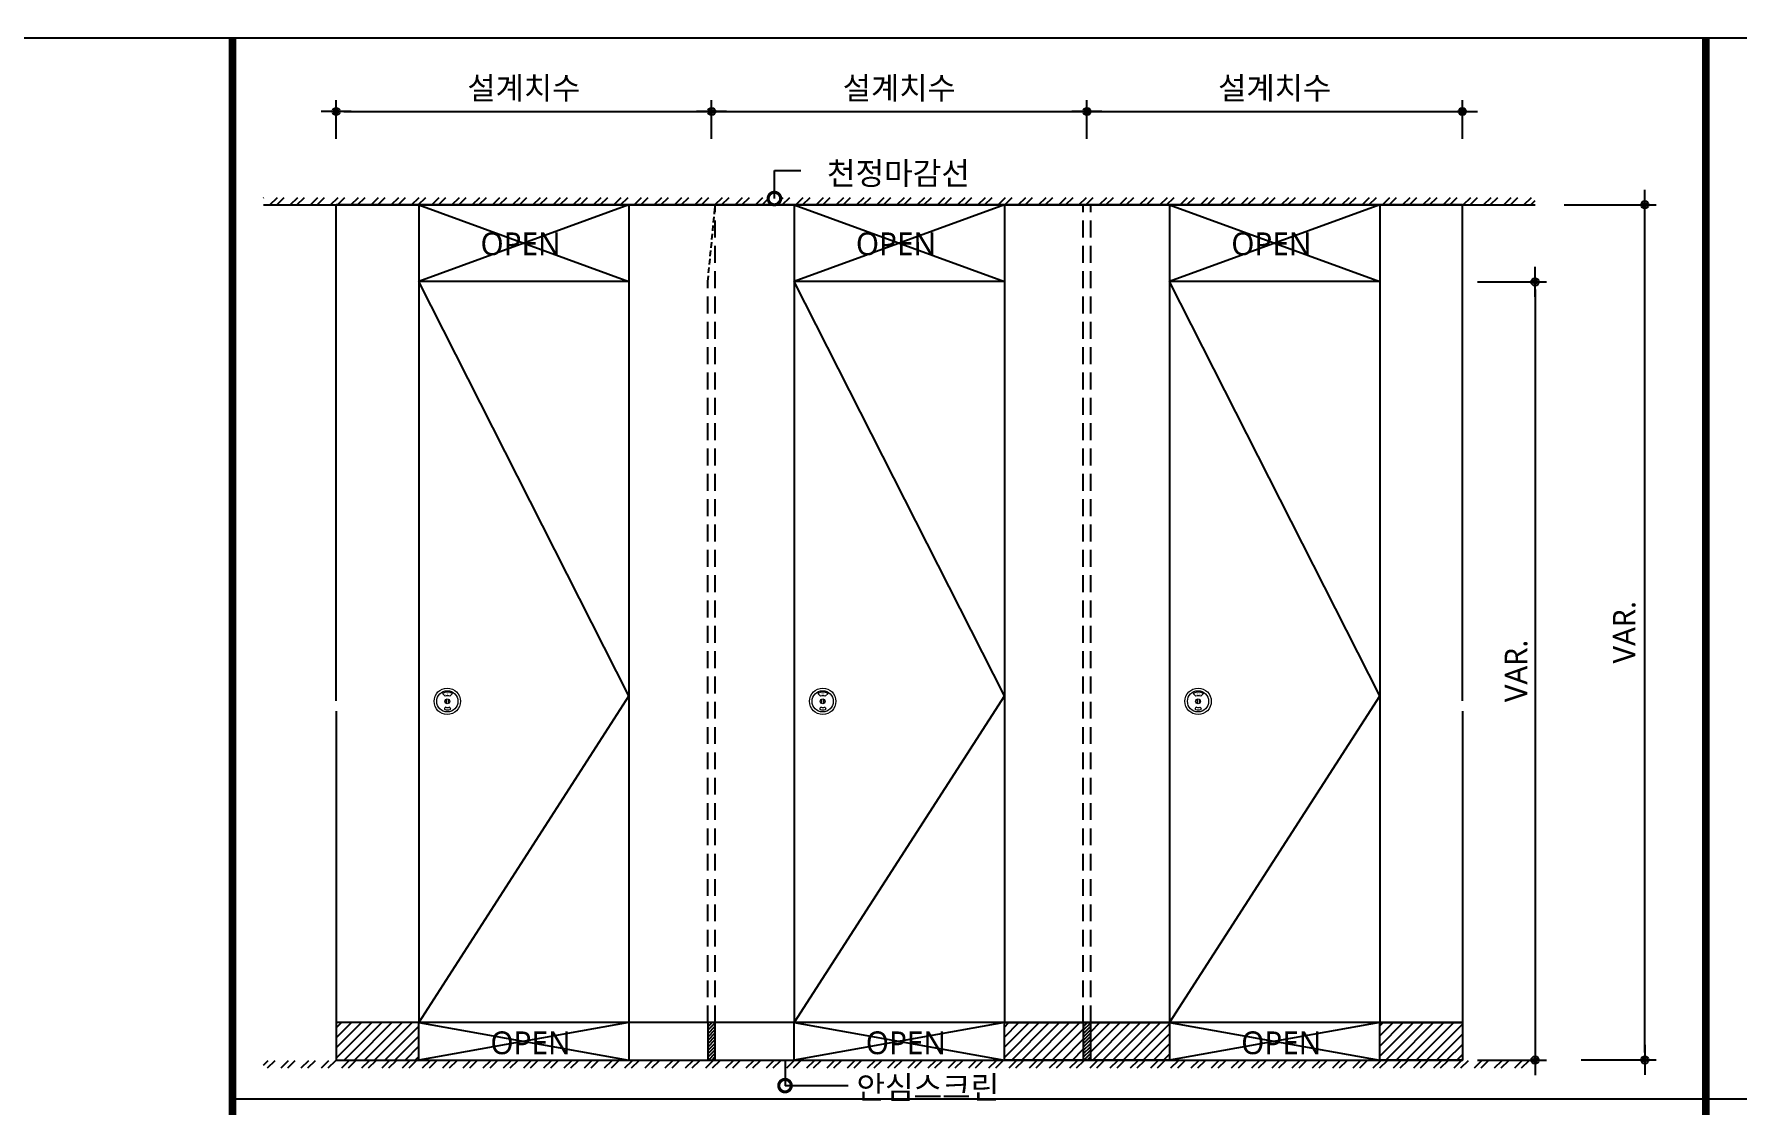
# Model space of a CAD drawing. Extents: x -255 to 8105, y -176 to 5714.
# Drawn here: x 2221 to 4489, y 4116 to 5543 of the extents above; entities that cross this region are included whole.
import ezdxf
from ezdxf.enums import TextEntityAlignment as Align

# ---------------------------------------------------------------- set-up
doc = ezdxf.new("R2010")
doc.units = 0
doc.header["$LTSCALE"] = 30
doc.linetypes.add('HIDDEN', pattern=[0.375, 0.25, -0.125])
doc.layers.get('0').update_dxf_attribs({"linetype": 'CONTINUOUS'})
doc.layers.get('DEFPOINTS').update_dxf_attribs({"linetype": 'CONTINUOUS'})
for name, color, linetype in [('DIM', 7, 'CONTINUOUS'), ('HAT', 8, 'CONTINUOUS'), ('HID', 9, 'HIDDEN'), ('문자', 3, 'CONTINUOUS'), ('부자재', 4, 'CONTINUOUS'), ('잠금쇠(회전형)', 4, 'CONTINUOUS'), ('치수', 1, 'CONTINUOUS'), ('판넬', 2, 'CONTINUOUS'), ('해치', 8, 'CONTINUOUS')]:
    doc.layers.add(name, color=color, linetype=linetype)
doc.styles.add('HDW', font='gulim.ttc')
doc.styles.add('돋움', font='malgun.ttf')
doc.dimstyles.new('10', dxfattribs={"dimscale": 10, "dimtxt": 3, "dimasz": 1, "dimexe": 1.5, "dimexo": 2, "dimgap": 1, "dimtad": 1, "dimdec": 0, "dimlunit": 6, "dimtxsty": '돋움', "dimblk": 'DIMDOT', "dimcen": -1, "dimdle": 1.5, "dimclrt": 3, "dimazin": 3, "dimtfac": 1, "dimtdec": 0, "dimtix": 1, "dimtmove": 2, "dimatfit": 3, "dimldrblk": 'DIMDOT', "dimarcsym": 0})

# ---------------------------------------------------------------- blocks, each defined once
blk = doc.blocks.new('DIMDOT')
at = {"linetype": 'Continuous'}
blk.add_line((-2, 0), (2, 0), dxfattribs=at)
for radius in [0.5, 0.25]:
    blk.add_circle((0, 0), radius, dxfattribs=at)
blk = doc.blocks.new('*D555')
at = {"layer": 'DEFPOINTS', "color": 0}
for p in [(60757.5, 5678.9), (60257.5, 5622.6), (60757.5, 5622.6)]:
    blk.add_point(p, dxfattribs=at)
at = {"layer": 'DIM', "color": 0, "lineweight": -2, "ltscale": 10}
for p, q in [((60257.5, 5642.6), (60257.5, 5693.9)), ((60757.5, 5642.6), (60757.5, 5693.9)), ((60267.5, 5678.9), (60747.5, 5678.9))]:
    blk.add_line(p, q, dxfattribs=at)
at = {"layer": 'DIM', "color": 0, "lineweight": -2, "xscale": 10, "yscale": 10, "zscale": 10, "rotation": 180}
blk.add_blockref('DIMDOT', (60257.5, 5678.9), dxfattribs=at)
at = {"layer": 'DIM', "color": 0, "lineweight": -2, "xscale": 10, "yscale": 10, "zscale": 10}
blk.add_blockref('DIMDOT', (60757.5, 5678.9), dxfattribs=at)
at = {"layer": 'DIM', "color": 3, "insert": (60507.5, 5708.6), "char_height": 30, "attachment_point": 5, "style": '돋움'}
blk.add_mtext('설계치수', dxfattribs=at)
blk = doc.blocks.new('*D556')
at = {"layer": 'DEFPOINTS', "color": 0}
for p in [(61257.5, 5678.9), (60757.5, 5622.6), (61257.5, 5622.6)]:
    blk.add_point(p, dxfattribs=at)
at = {"layer": 'DIM', "color": 0, "lineweight": -2, "ltscale": 10}
for p, q in [((60757.5, 5642.6), (60757.5, 5693.9)), ((61257.5, 5642.6), (61257.5, 5693.9)), ((60767.5, 5678.9), (61247.5, 5678.9))]:
    blk.add_line(p, q, dxfattribs=at)
at = {"layer": 'DIM', "color": 0, "lineweight": -2, "xscale": 10, "yscale": 10, "zscale": 10, "rotation": 180}
blk.add_blockref('DIMDOT', (60757.5, 5678.9), dxfattribs=at)
at = {"layer": 'DIM', "color": 0, "lineweight": -2, "xscale": 10, "yscale": 10, "zscale": 10}
blk.add_blockref('DIMDOT', (61257.5, 5678.9), dxfattribs=at)
at = {"layer": 'DIM', "color": 3, "insert": (61007.5, 5708.6), "char_height": 30, "attachment_point": 5, "style": '돋움'}
blk.add_mtext('설계치수', dxfattribs=at)
blk = doc.blocks.new('*D557')
at = {"layer": 'DEFPOINTS', "color": 0}
for p in [(61757.5, 5678.9), (61257.5, 5622.6), (61757.5, 5622.6)]:
    blk.add_point(p, dxfattribs=at)
at = {"layer": 'DIM', "color": 0, "lineweight": -2, "ltscale": 10}
for p, q in [((61257.5, 5642.6), (61257.5, 5693.9)), ((61757.5, 5642.6), (61757.5, 5693.9)), ((61267.5, 5678.9), (61747.5, 5678.9))]:
    blk.add_line(p, q, dxfattribs=at)
at = {"layer": 'DIM', "color": 0, "lineweight": -2, "xscale": 10, "yscale": 10, "zscale": 10, "rotation": 180}
blk.add_blockref('DIMDOT', (61257.5, 5678.9), dxfattribs=at)
at = {"layer": 'DIM', "color": 0, "lineweight": -2, "xscale": 10, "yscale": 10, "zscale": 10}
blk.add_blockref('DIMDOT', (61757.5, 5678.9), dxfattribs=at)
at = {"layer": 'DIM', "color": 3, "insert": (61507.5, 5708.6), "char_height": 30, "attachment_point": 5, "style": '돋움'}
blk.add_mtext('설계치수', dxfattribs=at)
blk = doc.blocks.new('*D558')
at = {"layer": 'DEFPOINTS', "color": 0}
for p in [(61757.5, 5451.8), (61757.5, 4414.7), (61854.4, 4414.7)]:
    blk.add_point(p, dxfattribs=at)
at = {"layer": 'DIM', "color": 0, "lineweight": -2, "ltscale": 10}
for p, q in [((61777.5, 5451.8), (61869.4, 5451.8)), ((61854.4, 5441.8), (61854.4, 4424.7)), ((61777.5, 4414.7), (61869.4, 4414.7))]:
    blk.add_line(p, q, dxfattribs=at)
at = {"layer": 'DIM', "color": 0, "lineweight": -2, "xscale": 10, "yscale": 10, "zscale": 10}
for p, rotation in [((61854.4, 5451.8), 90), ((61854.4, 4414.7), 270)]:
    blk.add_blockref('DIMDOT', p, dxfattribs=dict(at, rotation=rotation))
at = {"layer": 'DIM', "color": 3, "insert": (61829.2, 4933.3), "char_height": 30, "attachment_point": 5, "rotation": 90, "style": '돋움'}
blk.add_mtext('VAR.', dxfattribs=at)
blk = doc.blocks.new('_DOTSMALL')
at = {"color": 0, "linetype": 'ByBlock', "const_width": 0.5}
blk.add_lwpolyline([(-0.0625, 0, 1), (0.0625, 0, 1)], format="xyb", close=True, dxfattribs=at)
blk = doc.blocks.new('A$C63EC304E')
at = {"layer": '치수', "color": 1, "xscale": 2.5, "yscale": 2.5, "zscale": 2.5, "rotation": 234.3098741996962}
blk.add_blockref('_DOTSMALL', (0.31, 0.31), dxfattribs=at)
blk = doc.blocks.new('A$C2BC9653E')
at = {"layer": '치수', "xscale": 0.3333333333333333, "yscale": 0.3333333333333333, "zscale": 0.3333333333333333}
blk.add_blockref('A$C63EC304E', (0, 0), dxfattribs=at)
blk = doc.blocks.new('A$C7FC71301')
at = {"layer": '치수', "rotation": 180}
blk.add_blockref('A$C2BC9653E', (0.208, 0.208), dxfattribs=at)
blk = doc.blocks.new('A$C4A20372B')
at = {"layer": '치수'}
blk.add_blockref('A$C7FC71301', (0, 0), dxfattribs=at)
blk = doc.blocks.new('A$C566469F5')
at = {"layer": '치수'}
blk.add_blockref('A$C4A20372B', (0, 0), dxfattribs=at)
blk = doc.blocks.new('A$C7E317CD4')
at = {"layer": '해치', "xscale": 2, "yscale": 2, "zscale": 2}
blk.add_blockref('A$C566469F5', (0, 0), dxfattribs=at)
blk = doc.blocks.new('A$C601D7F27')
at = {"layer": '치수'}
blk.add_blockref('A$C7E317CD4', (0, 0), dxfattribs=at)
blk = doc.blocks.new('A$C38802C08')
at = {"layer": '치수'}
blk.add_blockref('A$C601D7F27', (0, 0), dxfattribs=at)
blk = doc.blocks.new('*D581')
at = {"layer": 'DEFPOINTS', "color": 0}
for p in [(61873.2, 5554.7), (62000.6, 5554.7), (61895.7, 4414.9)]:
    blk.add_point(p, dxfattribs=at)
at = {"layer": 'DIM', "color": 0, "lineweight": -2, "ltscale": 10}
for p, q in [((61893.2, 5554.7), (62015.6, 5554.7)), ((62000.6, 4424.9), (62000.6, 5544.7)), ((61915.7, 4414.9), (62015.6, 4414.9))]:
    blk.add_line(p, q, dxfattribs=at)
at = {"layer": 'DIM', "color": 0, "lineweight": -2, "xscale": 10, "yscale": 10, "zscale": 10}
for p, rotation in [((62000.6, 5554.7), 90), ((62000.6, 4414.9), 270)]:
    blk.add_blockref('DIMDOT', p, dxfattribs=dict(at, rotation=rotation))
at = {"layer": 'DIM', "color": 3, "insert": (61973.3, 4984.8), "char_height": 30, "attachment_point": 5, "rotation": 90, "style": '돋움'}
blk.add_mtext('VAR.', dxfattribs=at)
blk = doc.blocks.new('UNI-12', base_point=(57634, 239))
h = blk.add_hatch()
h.set_pattern_fill('ANSI31', color=3, scale=3, angle=180)
h.set_pattern_definition([(225, (57575.794, 62.999), (6.735192, -6.735192), [])])
h.paths.add_polyline_path([(60752.5, 4464.7), (60647.5, 4464.7), (60647.5, 4414.7), (60752.5, 4414.7)])
h.paths.add_polyline_path([(61252.5, 4464.7), (61147.5, 4464.7), (61147.5, 4414.7), (61252.5, 4414.7)])
h.paths.add_polyline_path([(61367.5, 4464.7), (61262.5, 4464.7), (61262.5, 4414.7), (61367.5, 4414.7)])
h.paths.add_polyline_path([(61647.5, 4464.7), (61757.5, 4464.7), (61757.5, 4414.7), (61647.5, 4414.7)])
h.paths.add_polyline_path([(60367.5, 4464.7), (60257.5, 4464.7), (60257.5, 4414.7), (60367.5, 4414.7)])
h.paths.add_polyline_path([(60752.5, 4464.7), (60647.5, 4464.7), (60647.5, 4414.7), (60752.5, 4414.7)])
h = blk.add_hatch()
h.set_pattern_fill('ANSI31', color=2, style=0)
h.set_pattern_definition([(45, (57575.7936, 62.9986), (-2.245064, 2.245064), [])])
h.paths.add_polyline_path([(60762.5, 4464.7), (60752.5, 4464.7), (60752.5, 4414.7), (60762.5, 4414.7)])
h = blk.add_hatch()
h.set_pattern_fill('ANSI31', color=2, style=0)
h.set_pattern_definition([(45, (58075.7936, 62.9986), (-2.245064, 2.245064), [])])
h.paths.add_polyline_path([(61262.5, 4464.7), (61252.5, 4464.7), (61252.5, 4414.7), (61262.5, 4414.7)])
at = {"layer": 'HAT'}
h = blk.add_hatch(dxfattribs=at)
h.set_pattern_fill('ANSI32', color=256, scale=2, style=0)
h.set_pattern_definition([(45, (48921.424, -78.478), (-13.470384, 13.470384), []), (45, (48930.404, -78.478), (-13.470384, 13.470384), [])])
h.paths.add_polyline_path([(60160.8, 5564.5), (61854.4, 5564.5), (61854.4, 5554.5), (60160.8, 5554.5)])
h = blk.add_hatch(dxfattribs=at)
h.set_pattern_fill('ANSI32', color=256, scale=2, style=0)
h.set_pattern_definition([(45, (48921.424, 103.502), (-13.470384, 13.470384), []), (45, (48930.404, 103.502), (-13.470384, 13.470384), [])])
h.paths.add_polyline_path([(60160.8, 4404.2), (61854.4, 4404.2), (61854.4, 4414.2), (60160.8, 4414.2)])
at = {"color": 2}
for p, q in [((60160.8, 5554.5), (61854.4, 5554.5)), ((60647.5, 4464.7), (60647.5, 4414.7)), ((60752.5, 4464.7), (60752.5, 4414.7)), ((61252.5, 4464.7), (61252.5, 4414.7)), ((61367.5, 4464.7), (61367.5, 4414.7))]:
    blk.add_line(p, q, dxfattribs=at)
for p, q in [((60257.5, 4893.4), (60257.5, 5554.5)), ((61757.5, 4893.4), (61757.5, 5554.5)), ((60257.5, 4879.6), (60257.5, 4414.7)), ((61757.5, 4879.6), (61757.5, 4414.7)), ((60257.5, 4414.7), (61757.5, 4414.7))]:
    blk.add_line(p, q)
at = {"color": 8}
blk.add_line((60119.3, 4362.9), (63467.1, 4362.9), dxfattribs=at)
at = {"color": 2}
for points in [[(57634.4, 5777.2), (64886.8, 5777.2), (64886.8, 238.8), (57634.4, 238.8)], [(57634.4, 5777.2), (64886.8, 5777.2), (64886.8, 238.8), (57634.4, 238.8)], [(57634.4, 5777.2), (65616.4, 5777.2), (65616.4, 238.8), (57634.4, 238.8)], [(60367.5, 4464.7), (60257.5, 4464.7), (60257.5, 4414.7), (60367.5, 4414.7)], [(60867.5, 4464.7), (60647.5, 4464.7), (60647.5, 4414.7), (60867.5, 4414.7)], [(60762.5, 4464.7), (60752.5, 4464.7), (60752.5, 4414.7), (60762.5, 4414.7)], [(61147.5, 4464.7), (61367.5, 4464.7), (61367.5, 4414.7), (61147.5, 4414.7)], [(61262.5, 4464.7), (61252.5, 4464.7), (61252.5, 4414.7), (61262.5, 4414.7)], [(61647.5, 4464.7), (61757.5, 4464.7), (61757.5, 4414.7), (61647.5, 4414.7)]]:
    blk.add_lwpolyline(points, close=True, dxfattribs=at)
at = {"color": 8, "const_width": 10}
for points in [[(60119.3, 3008), (60119.3, 5777.2)], [(62081.9, 3008), (62081.9, 5777.2)]]:
    blk.add_lwpolyline(points, dxfattribs=at)
at = {"layer": 'HID'}
for p, q in [((60752.5, 5452.5), (60762.5, 5554.5)), ((61252.5, 5554.5), (61262.5, 5554.5))]:
    blk.add_line(p, q, dxfattribs=at)
at = {"layer": 'HID', "ltscale": 3}
for p, q in [((60762.5, 4464.7), (60762.5, 5554.5)), ((61252.5, 4464.7), (61252.5, 5554.5)), ((61262.5, 4464.7), (61262.5, 5554.5)), ((60752.5, 4464.7), (60752.5, 5452.5))]:
    blk.add_line(p, q, dxfattribs=at)
at = {"layer": '부자재', "color": 3}
blk.add_line((61757.5, 5554.5), (60257.5, 5554.5), dxfattribs=at)
blk.add_line((61757.5, 5554.5), (60257.5, 5554.5), dxfattribs=at)
at = {"layer": '잠금쇠(회전형)', "linetype": 'Continuous', "lineweight": 15}
for p, q in [((60398.9, 4903.4), (60402.6, 4899.5)), ((60412.6, 4903.4), (60409, 4899.5)), ((60898.9, 4903.4), (60902.6, 4899.5)), ((60912.6, 4903.4), (60909, 4899.5)), ((61398.9, 4903.4), (61402.6, 4899.5)), ((61412.6, 4903.4), (61409, 4899.5)), ((60402.2, 4884.2), (60401.8, 4883.1)), ((60404.1, 4895.7), (60404.1, 4890)), ((60406.8, 4895.7), (60406.8, 4889.9)), ((60409.4, 4884.2), (60409.8, 4883.1)), ((60902.2, 4884.2), (60901.8, 4883.1)), ((60904.1, 4895.7), (60904.1, 4890)), ((60906.8, 4895.7), (60906.8, 4889.9)), ((60909.4, 4884.2), (60909.8, 4883.1)), ((61402.2, 4884.2), (61401.8, 4883.1)), ((61404.1, 4895.7), (61404.1, 4890)), ((61406.8, 4895.7), (61406.8, 4889.9)), ((61409.4, 4884.2), (61409.8, 4883.1))]:
    blk.add_line(p, q, dxfattribs=at)
for centre, radius in [((60405.5, 4892.8), 17.6), ((60405.5, 4892.8), 14.1), ((60905.5, 4892.8), 17.6), ((60905.5, 4892.8), 14.1), ((61405.5, 4892.8), 17.6), ((61405.5, 4892.8), 14.1), ((60405.5, 4892.8), 3.21), ((60905.5, 4892.8), 3.21), ((61405.5, 4892.8), 3.21)]:
    blk.add_circle(centre, radius, dxfattribs=at)
for centre, radius, start, end in [((60405.8, 4891.1), 14.1, 61.0478, 118.9522), ((60405.8, 4893.5), 6.81, 61.8696, 118.1304), ((60905.8, 4891.1), 14.1, 61.0478, 118.9522), ((60905.8, 4893.5), 6.81, 61.8696, 118.1304), ((61405.8, 4891.1), 14.1, 61.0478, 118.9522), ((61405.8, 4893.5), 6.81, 61.8696, 118.1304), ((60402.7, 4882.8), 0.98, 160.8571, 255.4685), ((60403.1, 4883.9), 0.98, 72.2332, 160.8571), ((60405.8, 4894.6), 13.2, 255.4685, 284.5315), ((60405.8, 4892.2), 7.75, 252.2332, 287.7668), ((60408.4, 4883.9), 0.98, 19.1429, 107.7668), ((60408.8, 4882.8), 0.98, 284.5315, 19.1429), ((60902.7, 4882.8), 0.98, 160.8571, 255.4685), ((60903.1, 4883.9), 0.98, 72.2332, 160.8571), ((60905.8, 4894.6), 13.2, 255.4685, 284.5315), ((60905.8, 4892.2), 7.75, 252.2332, 287.7668), ((60908.4, 4883.9), 0.98, 19.1429, 107.7668), ((60908.8, 4882.8), 0.98, 284.5315, 19.1429), ((61402.7, 4882.8), 0.98, 160.8571, 255.4685), ((61403.1, 4883.9), 0.98, 72.2332, 160.8571), ((61405.8, 4894.6), 13.2, 255.4685, 284.5315), ((61405.8, 4892.2), 7.75, 252.2332, 287.7668), ((61408.4, 4883.9), 0.98, 19.1429, 107.7668), ((61408.8, 4882.8), 0.98, 284.5315, 19.1429)]:
    blk.add_arc(centre, radius, start, end, dxfattribs=at)
at = {"layer": '치수'}
for p, q in [((60841.2, 5563.1), (60841.2, 5600.2)), ((60841.2, 5600.2), (60876.3, 5600.2)), ((60367.5, 5554.5), (60647.5, 5452.5)), ((60647.5, 5554.5), (60367.5, 5452.5)), ((60867.5, 5554.5), (61147.5, 5452.5)), ((61147.5, 5554.5), (60867.5, 5452.5)), ((61647.5, 5554.5), (61367.5, 5452.5)), ((61367.5, 5554.5), (61647.5, 5452.5)), ((60647.5, 4900.1), (60367.5, 5452.5)), ((61147.5, 4900.1), (60867.5, 5452.5)), ((61647.5, 4900.1), (61367.5, 5452.5)), ((60647.5, 4900.1), (60367.5, 4464.7)), ((61147.5, 4900.1), (60867.5, 4464.7)), ((61647.5, 4900.1), (61367.5, 4464.7)), ((60367.5, 4464.7), (60647.5, 4414.7)), ((60647.5, 4464.7), (60367.5, 4414.7)), ((60867.5, 4464.7), (61147.5, 4414.7)), ((61147.5, 4464.7), (60867.5, 4414.7)), ((61367.5, 4464.7), (61647.5, 4414.7)), ((61647.5, 4464.7), (61367.5, 4414.7)), ((60855.4, 4414.7), (60855.4, 4380.5)), ((60939.5, 4380.5), (60855.4, 4380.5))]:
    blk.add_line(p, q, dxfattribs=at)
at = {"layer": '판넬'}
for p, q in [((60367.5, 5554.5), (60367.5, 4464.7)), ((60647.5, 5554.5), (60647.5, 4507.8)), ((60867.5, 5554.5), (60867.5, 4464.7)), ((61147.5, 5554.5), (61147.5, 4507.8)), ((61367.5, 5554.5), (61367.5, 4464.7)), ((61647.5, 5554.5), (61647.5, 4507.8)), ((60647.5, 5452.5), (60367.5, 5452.5)), ((61147.5, 5452.5), (60867.5, 5452.5)), ((61647.5, 5452.5), (61367.5, 5452.5)), ((61147.5, 5329.7), (61147.5, 5317.3)), ((61647.5, 5329.7), (61647.5, 5317.3)), ((60647.5, 4507.8), (60647.5, 4464.7)), ((61147.5, 4507.8), (61147.5, 4464.7)), ((61647.5, 4507.8), (61647.5, 4464.7)), ((60647.5, 4464.7), (60367.5, 4464.7)), ((61147.5, 4464.7), (60867.5, 4464.7)), ((61647.5, 4464.7), (61367.5, 4464.7))]:
    blk.add_line(p, q, dxfattribs=at)
at = {"layer": '판넬', "color": 3}
for p, q in [((60367.5, 4464.7), (60257.5, 4464.7)), ((60867.5, 4464.7), (60647.5, 4464.7)), ((60867.5, 4464.7), (60767.5, 4464.7)), ((61367.5, 4464.7), (61147.5, 4464.7)), ((61757.5, 4464.7), (61647.5, 4464.7))]:
    blk.add_line(p, q, dxfattribs=at)
at = {"layer": '판넬', "color": 4}
blk.add_line((61367.5, 4464.7), (61267.5, 4464.7), dxfattribs=at)
at = {"layer": '해치', "xscale": -20, "yscale": 20, "zscale": 20, "rotation": 180}
blk.add_blockref('A$C38802C08', (60837, 5567.1), dxfattribs=at)
at = {"layer": '해치', "xscale": -20, "yscale": 20, "zscale": 20}
blk.add_blockref('A$C38802C08', (60859.5, 4376.4), dxfattribs=at)
at = {"layer": '문자', "style": '돋움'}
for s, p in [('천정마감선', (61006.4, 5596.8)), ('OPEN', (60503.1, 5502.6)), ('OPEN', (61003.1, 5502.6)), ('OPEN', (61503.1, 5502.6)), ('OPEN', (60516.3, 4437.7)), ('OPEN', (61016.3, 4437.7)), ('OPEN', (61516.3, 4437.7)), ('안심스크린', (61045.6, 4378.8))]:
    blk.add_text(s, height=30.34, dxfattribs=at).set_placement(p, align=Align.MIDDLE)
at = {"layer": '잠금쇠(회전형)', "linetype": 'Continuous', "lineweight": 15, "style": 'HDW', "width": 0.659278}
for p, p2 in [((60402.6, 4901.4), (60408.8, 4901.4)), ((60902.6, 4901.4), (60908.8, 4901.4)), ((61402.6, 4901.4), (61408.8, 4901.4))]:
    blk.add_text('사용중', height=2.3, dxfattribs=at).set_placement(p, p2, align=Align.FIT)
at = {"layer": 'DIM', "ltscale": 10}
for base, p1, p2, picture, middle in [((60757.5, 5678.9), (60257.5, 5622.6), (60757.5, 5622.6), '*D555', (60507.5, 5708.6)), ((61257.5, 5678.9), (60757.5, 5622.6), (61257.5, 5622.6), '*D556', (61007.5, 5708.6)), ((61757.5, 5678.9), (61257.5, 5622.6), (61757.5, 5622.6), '*D557', (61507.5, 5708.6))]:
    dim = blk.add_linear_dim(base=base, p1=p1, p2=p2, text='설계치수', dimstyle='10', override={"dimtxsty": '돋움'}, dxfattribs=at)
    dim.commit()
    dim.dimension.update_dxf_attribs({"geometry": picture, "text_midpoint": middle})
dim = blk.add_linear_dim(base=(62000.6, 5554.7), p1=(61895.7, 4414.9), p2=(61873.2, 5554.7), angle=90, text='VAR.', dimstyle='10', dxfattribs=at)
dim.commit()
dim.dimension.update_dxf_attribs({"geometry": '*D581', "text_midpoint": (61973.3, 4984.8), "dimtype": 160})
dim = blk.add_linear_dim(base=(61854.4, 4414.7), p1=(61757.5, 5451.8), p2=(61757.5, 4414.7), angle=90, text='VAR.', dimstyle='10', override={"dimtxt": 3, "dimtxsty": '돋움'}, dxfattribs=at)
dim.commit()
dim.dimension.update_dxf_attribs({"geometry": '*D558', "text_midpoint": (61829.2, 4933.3)})

msp = doc.modelspace()

# ---------------------------------------------------------------- block references
msp.add_blockref('UNI-12', (0, 0))

doc.saveas('drawing.dxf')
